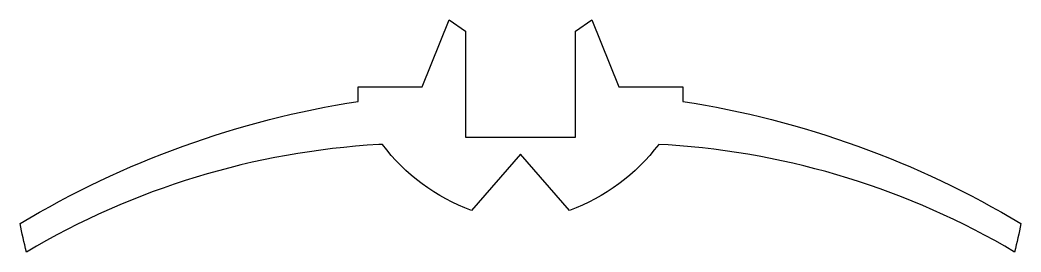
# Model space of a CAD drawing. Header units: millimetres. Extents: x -114 to 114, y 303 to 356.
import ezdxf

# ---------------------------------------------------------------- set-up
doc = ezdxf.new("R2010")
doc.units = ezdxf.units.MM
doc.layers.get('0').update_dxf_attribs({"linetype": 'CONTINUOUS'})

msp = doc.modelspace()

# ---------------------------------------------------------------- linework, layer by layer
msp.add_lwpolyline([(-113.59, 309.74, -0.097151), (-36.88, 337.48), (-36.88, 340.8), (-22.28, 340.8), (-16.17, 356.01), (-12.5, 353.47), (-12.5, 329.39), (12.5, 329.39), (12.5, 353.47), (16.17, 356.01), (22.28, 340.8), (36.88, 340.8), (36.88, 337.48, -0.097151), (113.59, 309.74, -0.0061), (112.14, 303.29, 0.11804), (33.53, 327.61), (31.36, 327.75, -0.145679), (11.1, 312.74), (0, 325.55), (-11.1, 312.74, -0.145598), (-31.35, 327.74), (-32.14, 327.7, 0.120041), (-112.14, 303.29, -0.0061)], format="xyb", close=True)

doc.saveas('drawing.dxf')
